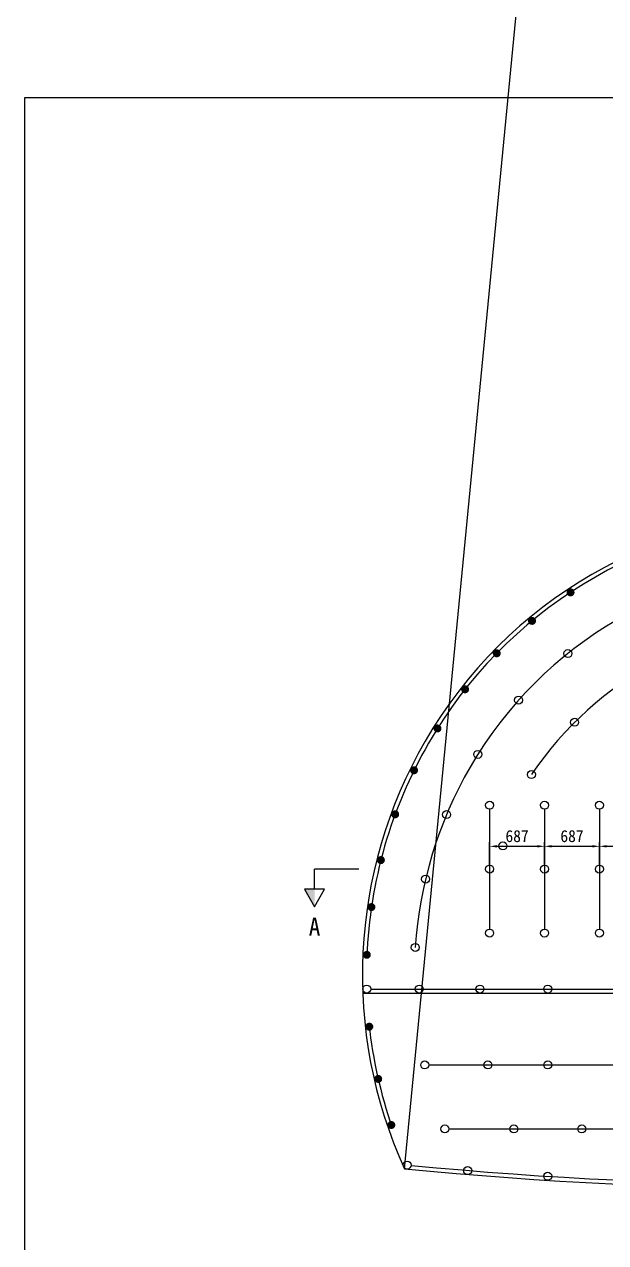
# Model space of a CAD drawing. Header units: millimetres. Extents: x -57518 to 189430, y -17322 to 123318.
# Drawn here: x 109830 to 117103, y 19953 to 35196 of the extents above; entities that cross this region are included whole.
import ezdxf
from ezdxf.enums import TextEntityAlignment as Align

# ---------------------------------------------------------------- set-up
doc = ezdxf.new("R2010")
doc.units = ezdxf.units.MM
doc.header["$LTSCALE"] = 500
doc.header["$PDMODE"] = 1
for name, color, linetype in [('CS-BLST', 4, 'Continuous'), ('CS-BLST-LIN1', 2, 'Continuous'), ('CS-BLST-LIN2', 2, 'Continuous'), ('CS-BLST-LIN3', 2, 'Continuous'), ('CS-BLST-TEX1', 6, 'Continuous'), ('CS-DIMS', 1, 'Continuous'), ('CS-EXCV', 3, 'E-DIGLN01'), ('CS-SYMB', 2, 'Continuous'), ('CS-TEX1', 6, 'Continuous'), ('CX-PAPR', 2, 'Continuous')]:
    doc.layers.add(name, color=color, linetype=linetype)
doc.styles.add('굴림체', font='')
doc.styles.get('굴림체').set_extended_font_data('GulimChe')
doc.linetypes.add('E-DIGLN01', pattern='A,0.9,-0.2,[19,kscals.shx,S=0.1,R=180,X=0,Y=0],0.9', length=2)
doc.dimstyles.new('DIM01-50', dxfattribs={"dimscale": 50, "dimtxt": 3, "dimasz": 1.8, "dimexe": 1, "dimexo": 1, "dimgap": 1, "dimtad": 1, "dimdec": 0, "dimzin": 9, "dimdsep": 46, "dimlunit": 6, "dimtxsty": '굴림체', "dimcen": 2.5, "dimclrt": 3, "dimadec": 4, "dimazin": 0, "dimtfac": 1, "dimtdec": 0, "dimtmove": 2, "dimatfit": 3, "dimfxl": 1, "dimtolj": 1, "dimtzin": 0, "dimarcsym": 0})

# ---------------------------------------------------------------- blocks, each defined once
blk = doc.blocks.new('*D180')
at = {"layer": 'CS-DIMS', "color": 0, "lineweight": -2, "transparency": 16777216}
for p, q in [((117025, 24676), (117025, 24962)), ((117115, 24912), (117622, 24912)), ((117712, 24676), (117712, 24962))]:
    blk.add_line(p, q, dxfattribs=at)
at = {"layer": 'CS-DIMS', "color": 0, "transparency": 16777216}
for points in [[(117115, 24927), (117115, 24897), (117025, 24912)], [(117622, 24927), (117622, 24897), (117712, 24912)]]:
    blk.add_solid(points, dxfattribs=at)
at = {"layer": 'Defpoints', "color": 0, "transparency": 16777216}
for p in [(117712, 24912), (117025, 24626), (117712, 24626)]:
    blk.add_point(p, dxfattribs=at)
at = {"layer": 'CS-DIMS', "color": 3, "transparency": 16777216, "insert": (117369, 25039), "char_height": 150, "attachment_point": 5, "style": '굴림체'}
blk.add_mtext('\\A1;687', dxfattribs=at)
blk = doc.blocks.new('SECB_L1')
at = {"layer": 'CS-SYMB'}
for p in [(-11.1, 4.99), (0, 0)]:
    blk.add_line(p, (-11.1, 0), dxfattribs=at)
blk.add_lwpolyline([(-11.1, 9.41), (-8.6, 4.99), (-13.6, 4.99)], close=True, dxfattribs=at)
blk.add_solid([(-11.1, 9.41), (-11.1, 9.41), (-11.1, 4.99), (-13.6, 4.99)], dxfattribs=at)
at = {"layer": 'CS-TEX1', "style": '굴림체', "flags": 4}
for tag, rotation in [('A_090', 270), ('A_270', 90), ('A_180', 180)]:
    blk.add_attdef(tag, text='', height=5, rotation=rotation, dxfattribs=at).set_placement((-10.79, 14), align=Align.MIDDLE)
blk.add_attdef('A_000', text='', height=4.5, dxfattribs=at).set_placement((-11.1, 14.41), align=Align.MIDDLE)
blk = doc.blocks.new('*D194')
at = {"layer": 'CS-DIMS', "color": 0, "lineweight": -2, "transparency": 16777216}
for p, q in [((116338, 24676), (116338, 24962)), ((116428, 24912), (116935, 24912)), ((117025, 24676), (117025, 24962))]:
    blk.add_line(p, q, dxfattribs=at)
at = {"layer": 'CS-DIMS', "color": 0, "transparency": 16777216}
for points in [[(116428, 24927), (116428, 24897), (116338, 24912)], [(116935, 24927), (116935, 24897), (117025, 24912)]]:
    blk.add_solid(points, dxfattribs=at)
at = {"layer": 'Defpoints', "color": 0, "transparency": 16777216}
for p in [(117025, 24912), (116338, 24626), (117025, 24626)]:
    blk.add_point(p, dxfattribs=at)
at = {"layer": 'CS-DIMS', "color": 3, "transparency": 16777216, "insert": (116682, 25039), "char_height": 150, "attachment_point": 5, "style": '굴림체'}
blk.add_mtext('\\A1;687', dxfattribs=at)
blk = doc.blocks.new('*D195')
at = {"layer": 'CS-DIMS', "color": 0, "lineweight": -2, "transparency": 16777216}
for p, q in [((115652, 24676), (115652, 24962)), ((115742, 24912), (116248, 24912)), ((116338, 24676), (116338, 24962))]:
    blk.add_line(p, q, dxfattribs=at)
at = {"layer": 'CS-DIMS', "color": 0, "transparency": 16777216}
for points in [[(115742, 24927), (115742, 24897), (115652, 24912)], [(116248, 24927), (116248, 24897), (116338, 24912)]]:
    blk.add_solid(points, dxfattribs=at)
at = {"layer": 'Defpoints', "color": 0, "transparency": 16777216}
for p in [(116338, 24912), (115652, 24626, 0), (116338, 24626)]:
    blk.add_point(p, dxfattribs=at)
at = {"layer": 'CS-DIMS', "color": 3, "transparency": 16777216, "insert": (115995, 25039), "char_height": 150, "attachment_point": 5, "style": '굴림체'}
blk.add_mtext('\\A1;687', dxfattribs=at)
blk = doc.blocks.new('bh')
at = {"layer": 'CS-BLST'}
blk.add_circle((0, 0), 50, dxfattribs=at)

msp = doc.modelspace()

# ---------------------------------------------------------------- linework, layer by layer
msp.add_line((114585.5, 20877.1, 0), (119779.7, 74523.4, 0))
at = {"layer": 'CS-BLST', "lineweight": 0, "const_width": 50, "elevation": 0}
for points in [[(116657, 28065.5, 1), (116671, 28113.5, 1)], [(116177.6, 27708.1, 1), (116186.4, 27757.3, 1)], [(115738.7, 27301.9, 1), (115742.3, 27351.8, 1)], [(115345.3, 26851.5, 1), (115343.6, 26901.5, 1)], [(115002, 26361.9, 1), (114995, 26411.4, 1)], [(114712.1, 25838.8, 1), (114699.9, 25887.3, 1)], [(114477.8, 25288.5, 1), (114460.7, 25335.5, 1)], [(114301.6, 24717, 1), (114279.8, 24762, 1)], [(114185.4, 24130.3, 1), (114159.1, 24172.8, 1)], [(114130.4, 23534.8, 1), (114099.8, 23574.3, 1)], [(114164, 22638.4, 1), (114127.3, 22672.3, 1)], [(114277, 21986.9, 1), (114237, 22016.8, 1)], [(114442.9, 21412.2, 1), (114400, 21437.9, 1)]]:
    msp.add_lwpolyline(points, format="xyb", close=True, dxfattribs=at)
at = {"layer": 'CS-BLST'}
for centre in [(116630.8, 27324.3, 0), (116013.9, 26741, 0), (115503.4, 26062.6, 0), (115651.6, 25426.2, 0), (116338.4, 25426.2, 0), (117025.2, 25426.2, 0), (115112.7, 25308.8, 0), (114850, 24501.4, 0), (115651.6, 24626.2, 0), (116338.4, 24626.2, 0), (117025.2, 24626.2, 0), (115651.6, 23826.2, 0), (116338.4, 23826.2, 0), (117025.2, 23826.2, 0), (114721, 23646.2, 0), (114113.6, 23126.2, 0), (114771.5, 23126.2, 0), (115529.7, 23126.2, 0), (116379.7, 23126.2, 0), (114839.5, 22176.2, 0), (115629.7, 22176.2, 0), (116379.7, 22176.2, 0), (115091.1, 21376.2, 0), (115954.7, 21376.2, 0), (116804.7, 21376.2, 0), (114619.1, 20924.1, 0), (115376.8, 20854.5, 0), (116379, 20784.4, 0)]:
    msp.add_circle(centre, 50, dxfattribs=at)
at = {"layer": 'CS-BLST-LIN1'}
for p, q in [((115651.6, 25376.2, 0), (115651.6, 23876.2, 0)), ((116338.4, 25376.2, 0), (116338.4, 23876.2, 0)), ((117025.2, 25376.2, 0), (117025.2, 23876.2, 0)), ((114889.5, 22176.2, 0), (124669.9, 22176.2, 0)), ((115141.1, 21376.2, 0), (124418.3, 21376.2, 0))]:
    msp.add_line(p, q, dxfattribs=at)
at = {"layer": 'CS-BLST-LIN1', "elevation": 0, "flags": 128}
msp.add_lwpolyline([(114163.6, 23126.2), (125389.8, 23126.2)], dxfattribs=at)
at = {"layer": 'CS-BLST-LIN1'}
msp.add_arc((119779.7, 74523.4, 0), 53847.2, 264.55368, 275.44632, dxfattribs=at)
at = {"layer": 'CS-BLST-LIN2', "elevation": 0, "flags": 128}
for points in [[(119779.7, 28426.2, 0.2679492), (115406.2, 25901.2, 0.1148013), (114721, 23646.2, 0.1148013)], [(119779.7, 27726.2, 0.249229), (116174.3, 25810.1, 0.2522833)]]:
    msp.add_lwpolyline(points, format="xyb", dxfattribs=at)
at = {"layer": 'CS-BLST-LIN3', "elevation": 0, "flags": 128}
for points in [[(119479.7, 29018.3, 0.2537647), (114886.6, 26201.2, 0.1216498), (114114.1, 23529.6, 0.1216498)], [(114142.9, 22680.2, 0.0566673), (114429.6, 21401.4)]]:
    msp.add_lwpolyline(points, format="xyb", dxfattribs=at)
at = {"layer": 'CS-EXCV', "elevation": 0, "flags": 128}
msp.add_lwpolyline([(124973.9, 20877.1, 0.2422965), (124716, 26226.2, 0.5773503), (114843.3, 26226.2, 0.2422965), (114585.5, 20877.1)], format="xyb", dxfattribs=at)
msp.add_lwpolyline([(114063.9, 23076.2), (125495.4, 23076.2)], dxfattribs=at)
at = {"layer": 'CS-EXCV'}
msp.add_arc((119779.7, 74523.4, 0), 53897.2, 264.46968, 275.53032, dxfattribs=at)
at = {"layer": 'CX-PAPR', "elevation": 0}
msp.add_lwpolyline([(109829.7, 8477.8), (149629.7, 8477.8), (149629.7, 34277.8), (109829.7, 34277.8)], close=True, dxfattribs=at)

# ---------------------------------------------------------------- block references
at = {"color": 5}
for p, rotation in [((116715.4, 26463.8, 0), 224.7829081193393), ((116174.3, 25810.1, 0), 235.9786351491735), ((115817, 24917, 0), 248.4564717126687)]:
    msp.add_blockref('bh', p, dxfattribs=dict(at, rotation=rotation))
at = {"layer": 'CS-SYMB'}
ref = msp.add_blockref('SECB_L1', (114015.8, 24626.2, 0), dxfattribs=dict(at, xscale=-50, yscale=50, zscale=50, rotation=180))
ref.add_attrib('A_000', 'A', dxfattribs={"layer": 'CS-BLST-TEX1', "height": 225, "style": '굴림체', "flags": 4}).set_placement((113460.9, 23905.9, 0), align=Align.MIDDLE)

# ---------------------------------------------------------------- dimensions: what is measured, and where the dimension line sits
at = {"layer": 'CS-DIMS'}
for base, p1, p2, picture, middle in [((116338.4, 24911.9, 0), (115651.6, 24626.2, 0), (116338.4, 24626.2, 0), '*D195', (115995, 25038.8, 0)), ((117025.2, 24911.9, 0), (116338.4, 24626.2, 0), (117025.2, 24626.2, 0), '*D194', (116681.8, 25038.8, 0)), ((117711.9, 24911.9, 0), (117025.2, 24626.2, 0), (117711.9, 24626.2, 0), '*D180', (117368.6, 25038.8, 0))]:
    dim = msp.add_linear_dim(base=base, p1=p1, p2=p2, dimstyle='DIM01-50', dxfattribs=at)
    dim.commit()
    dim.dimension.update_dxf_attribs({"geometry": picture, "text_midpoint": middle})

doc.saveas('drawing.dxf')
